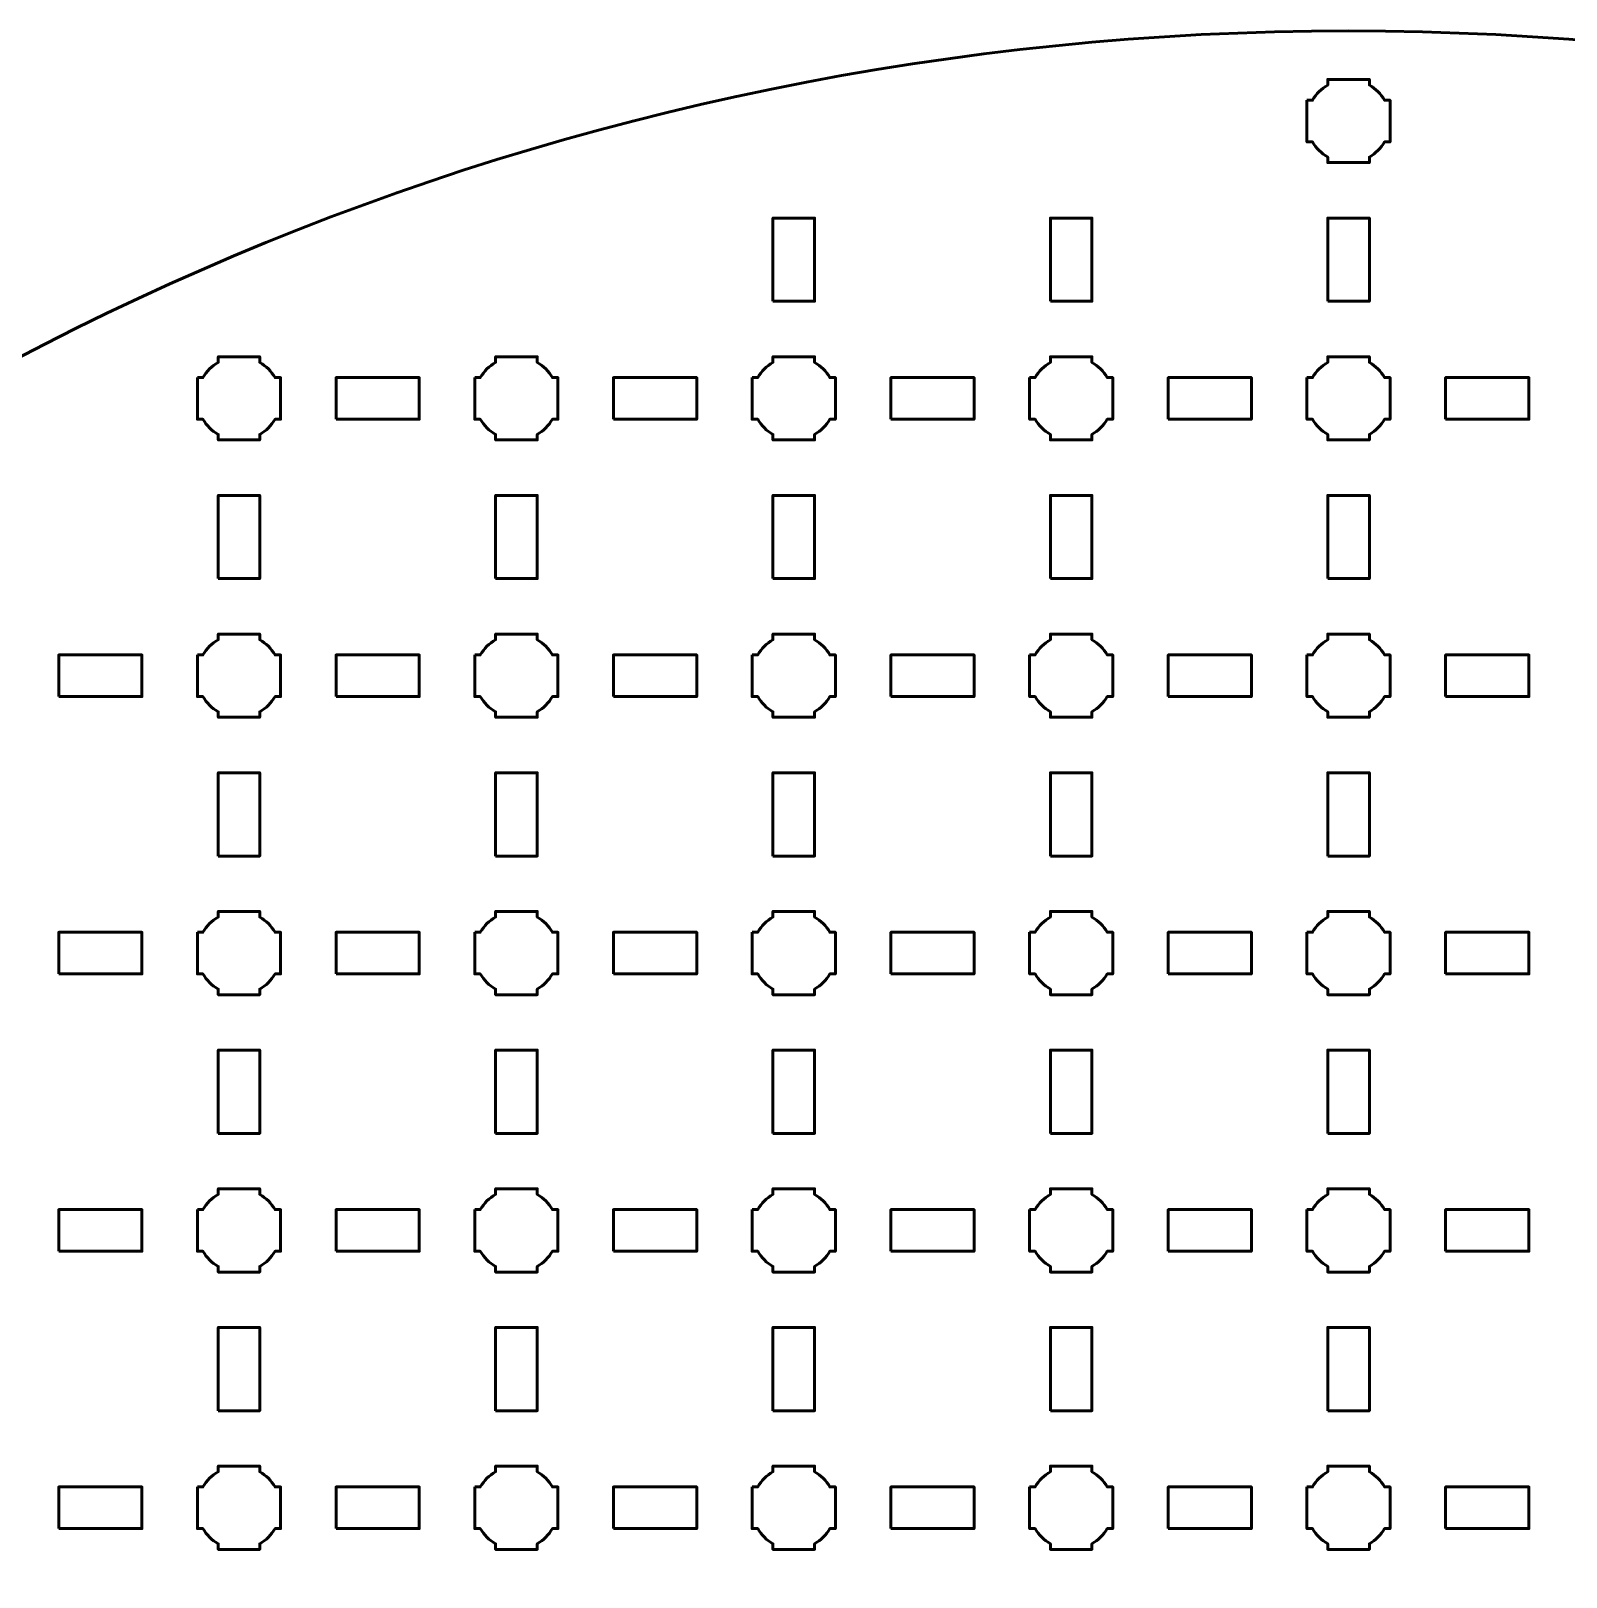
# Model space of a CAD drawing. Header units: centimetres. Extents: x -31.1 to 10.1, y -35.5 to 5.8.
# Drawn here: x -20 to -8.93, y -5.35 to 5.8 of the extents above; entities that cross this region are included whole.
import ezdxf

# ---------------------------------------------------------------- set-up
doc = ezdxf.new("R2010")
doc.units = ezdxf.units.CM
doc.header["$MEASUREMENT"] = 0
doc.layers.add('Layer 1', color=7, linetype='Continuous')

msp = doc.modelspace()

# ---------------------------------------------------------------- linework, layer by layer
at = {"layer": 'Layer 1', "lineweight": 53}
for points in [[(-14.65, 3.85), (-14.35, 3.85), (-14.35, 4.45), (-14.65, 4.45), (-14.65, 3.85)], [(-12.65, 3.85), (-12.35, 3.85), (-12.35, 4.45), (-12.65, 4.45), (-12.65, 3.85)], [(-10.65, 3.85), (-10.35, 3.85), (-10.35, 4.45), (-10.65, 4.45), (-10.65, 3.85)], [(-17.8, 3), (-17.2, 3), (-17.2, 3.3), (-17.8, 3.3), (-17.8, 3)], [(-15.8, 3), (-15.2, 3), (-15.2, 3.3), (-15.8, 3.3), (-15.8, 3)], [(-13.8, 3), (-13.2, 3), (-13.2, 3.3), (-13.8, 3.3), (-13.8, 3)], [(-11.8, 3), (-11.2, 3), (-11.2, 3.3), (-11.8, 3.3), (-11.8, 3)], [(-9.8, 3), (-9.2, 3), (-9.2, 3.3), (-9.8, 3.3), (-9.8, 3)], [(-18.65, 1.85), (-18.35, 1.85), (-18.35, 2.45), (-18.65, 2.45), (-18.65, 1.85)], [(-16.65, 1.85), (-16.35, 1.85), (-16.35, 2.45), (-16.65, 2.45), (-16.65, 1.85)], [(-14.65, 1.85), (-14.35, 1.85), (-14.35, 2.45), (-14.65, 2.45), (-14.65, 1.85)], [(-12.65, 1.85), (-12.35, 1.85), (-12.35, 2.45), (-12.65, 2.45), (-12.65, 1.85)], [(-10.65, 1.85), (-10.35, 1.85), (-10.35, 2.45), (-10.65, 2.45), (-10.65, 1.85)], [(-19.8, 1), (-19.2, 1), (-19.2, 1.3), (-19.8, 1.3), (-19.8, 1)], [(-17.8, 1), (-17.2, 1), (-17.2, 1.3), (-17.8, 1.3), (-17.8, 1)], [(-15.8, 1), (-15.2, 1), (-15.2, 1.3), (-15.8, 1.3), (-15.8, 1)], [(-13.8, 1), (-13.2, 1), (-13.2, 1.3), (-13.8, 1.3), (-13.8, 1)], [(-11.8, 1), (-11.2, 1), (-11.2, 1.3), (-11.8, 1.3), (-11.8, 1)], [(-9.8, 1), (-9.2, 1), (-9.2, 1.3), (-9.8, 1.3), (-9.8, 1)], [(-18.65, -0.15), (-18.35, -0.15), (-18.35, 0.45), (-18.65, 0.45), (-18.65, -0.15)], [(-16.65, -0.15), (-16.35, -0.15), (-16.35, 0.45), (-16.65, 0.45), (-16.65, -0.15)], [(-14.65, -0.15), (-14.35, -0.15), (-14.35, 0.45), (-14.65, 0.45), (-14.65, -0.15)], [(-12.65, -0.15), (-12.35, -0.15), (-12.35, 0.45), (-12.65, 0.45), (-12.65, -0.15)], [(-10.65, -0.15), (-10.35, -0.15), (-10.35, 0.45), (-10.65, 0.45), (-10.65, -0.15)], [(-19.8, -1), (-19.2, -1), (-19.2, -0.7), (-19.8, -0.7), (-19.8, -1)], [(-17.8, -1), (-17.2, -1), (-17.2, -0.7), (-17.8, -0.7), (-17.8, -1)], [(-15.8, -1), (-15.2, -1), (-15.2, -0.7), (-15.8, -0.7), (-15.8, -1)], [(-13.8, -1), (-13.2, -1), (-13.2, -0.7), (-13.8, -0.7), (-13.8, -1)], [(-11.8, -1), (-11.2, -1), (-11.2, -0.7), (-11.8, -0.7), (-11.8, -1)], [(-9.8, -1), (-9.2, -1), (-9.2, -0.7), (-9.8, -0.7), (-9.8, -1)], [(-18.65, -2.15), (-18.35, -2.15), (-18.35, -1.55), (-18.65, -1.55), (-18.65, -2.15)], [(-16.65, -2.15), (-16.35, -2.15), (-16.35, -1.55), (-16.65, -1.55), (-16.65, -2.15)], [(-14.65, -2.15), (-14.35, -2.15), (-14.35, -1.55), (-14.65, -1.55), (-14.65, -2.15)], [(-12.65, -2.15), (-12.35, -2.15), (-12.35, -1.55), (-12.65, -1.55), (-12.65, -2.15)], [(-10.65, -2.15), (-10.35, -2.15), (-10.35, -1.55), (-10.65, -1.55), (-10.65, -2.15)], [(-19.8, -3), (-19.2, -3), (-19.2, -2.7), (-19.8, -2.7), (-19.8, -3)], [(-17.8, -3), (-17.2, -3), (-17.2, -2.7), (-17.8, -2.7), (-17.8, -3)], [(-15.8, -3), (-15.2, -3), (-15.2, -2.7), (-15.8, -2.7), (-15.8, -3)], [(-13.8, -3), (-13.2, -3), (-13.2, -2.7), (-13.8, -2.7), (-13.8, -3)], [(-11.8, -3), (-11.2, -3), (-11.2, -2.7), (-11.8, -2.7), (-11.8, -3)], [(-9.8, -3), (-9.2, -3), (-9.2, -2.7), (-9.8, -2.7), (-9.8, -3)], [(-18.65, -4.15), (-18.35, -4.15), (-18.35, -3.55), (-18.65, -3.55), (-18.65, -4.15)], [(-16.65, -4.15), (-16.35, -4.15), (-16.35, -3.55), (-16.65, -3.55), (-16.65, -4.15)], [(-14.65, -4.15), (-14.35, -4.15), (-14.35, -3.55), (-14.65, -3.55), (-14.65, -4.15)], [(-12.65, -4.15), (-12.35, -4.15), (-12.35, -3.55), (-12.65, -3.55), (-12.65, -4.15)], [(-10.65, -4.15), (-10.35, -4.15), (-10.35, -3.55), (-10.65, -3.55), (-10.65, -4.15)], [(-19.8, -5), (-19.2, -5), (-19.2, -4.7), (-19.8, -4.7), (-19.8, -5)], [(-17.8, -5), (-17.2, -5), (-17.2, -4.7), (-17.8, -4.7), (-17.8, -5)], [(-15.8, -5), (-15.2, -5), (-15.2, -4.7), (-15.8, -4.7), (-15.8, -5)], [(-13.8, -5), (-13.2, -5), (-13.2, -4.7), (-13.8, -4.7), (-13.8, -5)], [(-11.8, -5), (-11.2, -5), (-11.2, -4.7), (-11.8, -4.7), (-11.8, -5)], [(-9.8, -5), (-9.2, -5), (-9.2, -4.7), (-9.8, -4.7), (-9.8, -5)]]:
    msp.add_lwpolyline(points, close=True, dxfattribs=at)
at = {"layer": 'Layer 1', "color": 250, "lineweight": 53}
msp.add_ellipse((-10.5, -14.85), major_axis=(0, 20.65), ratio=1, dxfattribs=at)
at = {"layer": 'Layer 1', "lineweight": 53}
for points in [[(-10.8, 5.3), (-10.8, 5.3), (-10.75985, 5.3), (-10.75985, 5.3), (-10.75985, 5.3), (-10.7335, 5.34553), (-10.69553, 5.3835), (-10.65, 5.40985), (-10.65, 5.40985), (-10.65, 5.40985), (-10.65, 5.45), (-10.65, 5.45), (-10.65, 5.45), (-10.65, 5.45), (-10.5, 5.45), (-10.5, 5.45), (-10.5, 5.45), (-10.5, 5.45), (-10.35, 5.45), (-10.35, 5.45), (-10.35, 5.45), (-10.35, 5.45), (-10.35, 5.40985), (-10.35, 5.40985), (-10.35, 5.40985), (-10.30447, 5.3835), (-10.2665, 5.34553), (-10.24015, 5.3), (-10.24015, 5.3), (-10.24015, 5.3), (-10.2, 5.3), (-10.2, 5.3), (-10.2, 5.3), (-10.2, 5.3), (-10.2, 5.15), (-10.2, 5.15), (-10.2, 5.15), (-10.2, 5.15), (-10.2, 5), (-10.2, 5), (-10.2, 5), (-10.2, 5), (-10.24015, 5), (-10.24015, 5), (-10.24015, 5), (-10.2665, 4.95447), (-10.30447, 4.9165), (-10.35, 4.89015), (-10.35, 4.89015), (-10.35, 4.89015), (-10.35, 4.85), (-10.35, 4.85), (-10.35, 4.85), (-10.35, 4.85), (-10.5, 4.85), (-10.5, 4.85), (-10.5, 4.85), (-10.5, 4.85), (-10.65, 4.85), (-10.65, 4.85), (-10.65, 4.85), (-10.65, 4.85), (-10.65, 4.89015), (-10.65, 4.89015), (-10.65, 4.89015), (-10.69553, 4.9165), (-10.7335, 4.95447), (-10.75985, 5), (-10.75985, 5), (-10.75985, 5), (-10.8, 5), (-10.8, 5), (-10.8, 5), (-10.8, 5), (-10.8, 5.15), (-10.8, 5.15), (-10.8, 5.15), (-10.8, 5.15), (-10.8, 5.3), (-10.8, 5.3)], [(-18.8, 3.3), (-18.8, 3.3), (-18.75985, 3.3), (-18.75985, 3.3), (-18.75985, 3.3), (-18.7335, 3.34553), (-18.69553, 3.3835), (-18.65, 3.40985), (-18.65, 3.40985), (-18.65, 3.40985), (-18.65, 3.45), (-18.65, 3.45), (-18.65, 3.45), (-18.65, 3.45), (-18.5, 3.45), (-18.5, 3.45), (-18.5, 3.45), (-18.5, 3.45), (-18.35, 3.45), (-18.35, 3.45), (-18.35, 3.45), (-18.35, 3.45), (-18.35, 3.40985), (-18.35, 3.40985), (-18.35, 3.40985), (-18.30447, 3.3835), (-18.2665, 3.34553), (-18.24015, 3.3), (-18.24015, 3.3), (-18.24015, 3.3), (-18.2, 3.3), (-18.2, 3.3), (-18.2, 3.3), (-18.2, 3.3), (-18.2, 3.15), (-18.2, 3.15), (-18.2, 3.15), (-18.2, 3.15), (-18.2, 3), (-18.2, 3), (-18.2, 3), (-18.2, 3), (-18.24015, 3), (-18.24015, 3), (-18.24015, 3), (-18.2665, 2.95447), (-18.30447, 2.9165), (-18.35, 2.89015), (-18.35, 2.89015), (-18.35, 2.89015), (-18.35, 2.85), (-18.35, 2.85), (-18.35, 2.85), (-18.35, 2.85), (-18.5, 2.85), (-18.5, 2.85), (-18.5, 2.85), (-18.5, 2.85), (-18.65, 2.85), (-18.65, 2.85), (-18.65, 2.85), (-18.65, 2.85), (-18.65, 2.89015), (-18.65, 2.89015), (-18.65, 2.89015), (-18.69553, 2.9165), (-18.7335, 2.95447), (-18.75985, 3), (-18.75985, 3), (-18.75985, 3), (-18.8, 3), (-18.8, 3), (-18.8, 3), (-18.8, 3), (-18.8, 3.15), (-18.8, 3.15), (-18.8, 3.15), (-18.8, 3.15), (-18.8, 3.3), (-18.8, 3.3)], [(-16.8, 3.3), (-16.8, 3.3), (-16.75985, 3.3), (-16.75985, 3.3), (-16.75985, 3.3), (-16.7335, 3.34553), (-16.69553, 3.3835), (-16.65, 3.40985), (-16.65, 3.40985), (-16.65, 3.40985), (-16.65, 3.45), (-16.65, 3.45), (-16.65, 3.45), (-16.65, 3.45), (-16.5, 3.45), (-16.5, 3.45), (-16.5, 3.45), (-16.5, 3.45), (-16.35, 3.45), (-16.35, 3.45), (-16.35, 3.45), (-16.35, 3.45), (-16.35, 3.40985), (-16.35, 3.40985), (-16.35, 3.40985), (-16.30447, 3.3835), (-16.2665, 3.34553), (-16.24015, 3.3), (-16.24015, 3.3), (-16.24015, 3.3), (-16.2, 3.3), (-16.2, 3.3), (-16.2, 3.3), (-16.2, 3.3), (-16.2, 3.15), (-16.2, 3.15), (-16.2, 3.15), (-16.2, 3.15), (-16.2, 3), (-16.2, 3), (-16.2, 3), (-16.2, 3), (-16.24015, 3), (-16.24015, 3), (-16.24015, 3), (-16.2665, 2.95447), (-16.30447, 2.9165), (-16.35, 2.89015), (-16.35, 2.89015), (-16.35, 2.89015), (-16.35, 2.85), (-16.35, 2.85), (-16.35, 2.85), (-16.35, 2.85), (-16.5, 2.85), (-16.5, 2.85), (-16.5, 2.85), (-16.5, 2.85), (-16.65, 2.85), (-16.65, 2.85), (-16.65, 2.85), (-16.65, 2.85), (-16.65, 2.89015), (-16.65, 2.89015), (-16.65, 2.89015), (-16.69553, 2.9165), (-16.7335, 2.95447), (-16.75985, 3), (-16.75985, 3), (-16.75985, 3), (-16.8, 3), (-16.8, 3), (-16.8, 3), (-16.8, 3), (-16.8, 3.15), (-16.8, 3.15), (-16.8, 3.15), (-16.8, 3.15), (-16.8, 3.3), (-16.8, 3.3)], [(-14.8, 3.3), (-14.8, 3.3), (-14.75985, 3.3), (-14.75985, 3.3), (-14.75985, 3.3), (-14.7335, 3.34553), (-14.69553, 3.3835), (-14.65, 3.40985), (-14.65, 3.40985), (-14.65, 3.40985), (-14.65, 3.45), (-14.65, 3.45), (-14.65, 3.45), (-14.65, 3.45), (-14.5, 3.45), (-14.5, 3.45), (-14.5, 3.45), (-14.5, 3.45), (-14.35, 3.45), (-14.35, 3.45), (-14.35, 3.45), (-14.35, 3.45), (-14.35, 3.40985), (-14.35, 3.40985), (-14.35, 3.40985), (-14.30447, 3.3835), (-14.2665, 3.34553), (-14.24015, 3.3), (-14.24015, 3.3), (-14.24015, 3.3), (-14.2, 3.3), (-14.2, 3.3), (-14.2, 3.3), (-14.2, 3.3), (-14.2, 3.15), (-14.2, 3.15), (-14.2, 3.15), (-14.2, 3.15), (-14.2, 3), (-14.2, 3), (-14.2, 3), (-14.2, 3), (-14.24015, 3), (-14.24015, 3), (-14.24015, 3), (-14.2665, 2.95447), (-14.30447, 2.9165), (-14.35, 2.89015), (-14.35, 2.89015), (-14.35, 2.89015), (-14.35, 2.85), (-14.35, 2.85), (-14.35, 2.85), (-14.35, 2.85), (-14.5, 2.85), (-14.5, 2.85), (-14.5, 2.85), (-14.5, 2.85), (-14.65, 2.85), (-14.65, 2.85), (-14.65, 2.85), (-14.65, 2.85), (-14.65, 2.89015), (-14.65, 2.89015), (-14.65, 2.89015), (-14.69553, 2.9165), (-14.7335, 2.95447), (-14.75985, 3), (-14.75985, 3), (-14.75985, 3), (-14.8, 3), (-14.8, 3), (-14.8, 3), (-14.8, 3), (-14.8, 3.15), (-14.8, 3.15), (-14.8, 3.15), (-14.8, 3.15), (-14.8, 3.3), (-14.8, 3.3)], [(-12.8, 3.3), (-12.8, 3.3), (-12.75985, 3.3), (-12.75985, 3.3), (-12.75985, 3.3), (-12.7335, 3.34553), (-12.69553, 3.3835), (-12.65, 3.40985), (-12.65, 3.40985), (-12.65, 3.40985), (-12.65, 3.45), (-12.65, 3.45), (-12.65, 3.45), (-12.65, 3.45), (-12.5, 3.45), (-12.5, 3.45), (-12.5, 3.45), (-12.5, 3.45), (-12.35, 3.45), (-12.35, 3.45), (-12.35, 3.45), (-12.35, 3.45), (-12.35, 3.40985), (-12.35, 3.40985), (-12.35, 3.40985), (-12.30447, 3.3835), (-12.2665, 3.34553), (-12.24015, 3.3), (-12.24015, 3.3), (-12.24015, 3.3), (-12.2, 3.3), (-12.2, 3.3), (-12.2, 3.3), (-12.2, 3.3), (-12.2, 3.15), (-12.2, 3.15), (-12.2, 3.15), (-12.2, 3.15), (-12.2, 3), (-12.2, 3), (-12.2, 3), (-12.2, 3), (-12.24015, 3), (-12.24015, 3), (-12.24015, 3), (-12.2665, 2.95447), (-12.30447, 2.9165), (-12.35, 2.89015), (-12.35, 2.89015), (-12.35, 2.89015), (-12.35, 2.85), (-12.35, 2.85), (-12.35, 2.85), (-12.35, 2.85), (-12.5, 2.85), (-12.5, 2.85), (-12.5, 2.85), (-12.5, 2.85), (-12.65, 2.85), (-12.65, 2.85), (-12.65, 2.85), (-12.65, 2.85), (-12.65, 2.89015), (-12.65, 2.89015), (-12.65, 2.89015), (-12.69553, 2.9165), (-12.7335, 2.95447), (-12.75985, 3), (-12.75985, 3), (-12.75985, 3), (-12.8, 3), (-12.8, 3), (-12.8, 3), (-12.8, 3), (-12.8, 3.15), (-12.8, 3.15), (-12.8, 3.15), (-12.8, 3.15), (-12.8, 3.3), (-12.8, 3.3)], [(-10.8, 3.3), (-10.8, 3.3), (-10.75985, 3.3), (-10.75985, 3.3), (-10.75985, 3.3), (-10.7335, 3.34553), (-10.69553, 3.3835), (-10.65, 3.40985), (-10.65, 3.40985), (-10.65, 3.40985), (-10.65, 3.45), (-10.65, 3.45), (-10.65, 3.45), (-10.65, 3.45), (-10.5, 3.45), (-10.5, 3.45), (-10.5, 3.45), (-10.5, 3.45), (-10.35, 3.45), (-10.35, 3.45), (-10.35, 3.45), (-10.35, 3.45), (-10.35, 3.40985), (-10.35, 3.40985), (-10.35, 3.40985), (-10.30447, 3.3835), (-10.2665, 3.34553), (-10.24015, 3.3), (-10.24015, 3.3), (-10.24015, 3.3), (-10.2, 3.3), (-10.2, 3.3), (-10.2, 3.3), (-10.2, 3.3), (-10.2, 3.15), (-10.2, 3.15), (-10.2, 3.15), (-10.2, 3.15), (-10.2, 3), (-10.2, 3), (-10.2, 3), (-10.2, 3), (-10.24015, 3), (-10.24015, 3), (-10.24015, 3), (-10.2665, 2.95447), (-10.30447, 2.9165), (-10.35, 2.89015), (-10.35, 2.89015), (-10.35, 2.89015), (-10.35, 2.85), (-10.35, 2.85), (-10.35, 2.85), (-10.35, 2.85), (-10.5, 2.85), (-10.5, 2.85), (-10.5, 2.85), (-10.5, 2.85), (-10.65, 2.85), (-10.65, 2.85), (-10.65, 2.85), (-10.65, 2.85), (-10.65, 2.89015), (-10.65, 2.89015), (-10.65, 2.89015), (-10.69553, 2.9165), (-10.7335, 2.95447), (-10.75985, 3), (-10.75985, 3), (-10.75985, 3), (-10.8, 3), (-10.8, 3), (-10.8, 3), (-10.8, 3), (-10.8, 3.15), (-10.8, 3.15), (-10.8, 3.15), (-10.8, 3.15), (-10.8, 3.3), (-10.8, 3.3)], [(-18.8, 1.3), (-18.8, 1.3), (-18.75985, 1.3), (-18.75985, 1.3), (-18.75985, 1.3), (-18.7335, 1.34553), (-18.69553, 1.3835), (-18.65, 1.40985), (-18.65, 1.40985), (-18.65, 1.40985), (-18.65, 1.45), (-18.65, 1.45), (-18.65, 1.45), (-18.65, 1.45), (-18.5, 1.45), (-18.5, 1.45), (-18.5, 1.45), (-18.5, 1.45), (-18.35, 1.45), (-18.35, 1.45), (-18.35, 1.45), (-18.35, 1.45), (-18.35, 1.40985), (-18.35, 1.40985), (-18.35, 1.40985), (-18.30447, 1.3835), (-18.2665, 1.34553), (-18.24015, 1.3), (-18.24015, 1.3), (-18.24015, 1.3), (-18.2, 1.3), (-18.2, 1.3), (-18.2, 1.3), (-18.2, 1.3), (-18.2, 1.15), (-18.2, 1.15), (-18.2, 1.15), (-18.2, 1.15), (-18.2, 1), (-18.2, 1), (-18.2, 1), (-18.2, 1), (-18.24015, 1), (-18.24015, 1), (-18.24015, 1), (-18.2665, 0.95447), (-18.30447, 0.9165), (-18.35, 0.89015), (-18.35, 0.89015), (-18.35, 0.89015), (-18.35, 0.85), (-18.35, 0.85), (-18.35, 0.85), (-18.35, 0.85), (-18.5, 0.85), (-18.5, 0.85), (-18.5, 0.85), (-18.5, 0.85), (-18.65, 0.85), (-18.65, 0.85), (-18.65, 0.85), (-18.65, 0.85), (-18.65, 0.89015), (-18.65, 0.89015), (-18.65, 0.89015), (-18.69553, 0.9165), (-18.7335, 0.95447), (-18.75985, 1), (-18.75985, 1), (-18.75985, 1), (-18.8, 1), (-18.8, 1), (-18.8, 1), (-18.8, 1), (-18.8, 1.15), (-18.8, 1.15), (-18.8, 1.15), (-18.8, 1.15), (-18.8, 1.3), (-18.8, 1.3)], [(-16.8, 1.3), (-16.8, 1.3), (-16.75985, 1.3), (-16.75985, 1.3), (-16.75985, 1.3), (-16.7335, 1.34553), (-16.69553, 1.3835), (-16.65, 1.40985), (-16.65, 1.40985), (-16.65, 1.40985), (-16.65, 1.45), (-16.65, 1.45), (-16.65, 1.45), (-16.65, 1.45), (-16.5, 1.45), (-16.5, 1.45), (-16.5, 1.45), (-16.5, 1.45), (-16.35, 1.45), (-16.35, 1.45), (-16.35, 1.45), (-16.35, 1.45), (-16.35, 1.40985), (-16.35, 1.40985), (-16.35, 1.40985), (-16.30447, 1.3835), (-16.2665, 1.34553), (-16.24015, 1.3), (-16.24015, 1.3), (-16.24015, 1.3), (-16.2, 1.3), (-16.2, 1.3), (-16.2, 1.3), (-16.2, 1.3), (-16.2, 1.15), (-16.2, 1.15), (-16.2, 1.15), (-16.2, 1.15), (-16.2, 1), (-16.2, 1), (-16.2, 1), (-16.2, 1), (-16.24015, 1), (-16.24015, 1), (-16.24015, 1), (-16.2665, 0.95447), (-16.30447, 0.9165), (-16.35, 0.89015), (-16.35, 0.89015), (-16.35, 0.89015), (-16.35, 0.85), (-16.35, 0.85), (-16.35, 0.85), (-16.35, 0.85), (-16.5, 0.85), (-16.5, 0.85), (-16.5, 0.85), (-16.5, 0.85), (-16.65, 0.85), (-16.65, 0.85), (-16.65, 0.85), (-16.65, 0.85), (-16.65, 0.89015), (-16.65, 0.89015), (-16.65, 0.89015), (-16.69553, 0.9165), (-16.7335, 0.95447), (-16.75985, 1), (-16.75985, 1), (-16.75985, 1), (-16.8, 1), (-16.8, 1), (-16.8, 1), (-16.8, 1), (-16.8, 1.15), (-16.8, 1.15), (-16.8, 1.15), (-16.8, 1.15), (-16.8, 1.3), (-16.8, 1.3)], [(-14.8, 1.3), (-14.8, 1.3), (-14.75985, 1.3), (-14.75985, 1.3), (-14.75985, 1.3), (-14.7335, 1.34553), (-14.69553, 1.3835), (-14.65, 1.40985), (-14.65, 1.40985), (-14.65, 1.40985), (-14.65, 1.45), (-14.65, 1.45), (-14.65, 1.45), (-14.65, 1.45), (-14.5, 1.45), (-14.5, 1.45), (-14.5, 1.45), (-14.5, 1.45), (-14.35, 1.45), (-14.35, 1.45), (-14.35, 1.45), (-14.35, 1.45), (-14.35, 1.40985), (-14.35, 1.40985), (-14.35, 1.40985), (-14.30447, 1.3835), (-14.2665, 1.34553), (-14.24015, 1.3), (-14.24015, 1.3), (-14.24015, 1.3), (-14.2, 1.3), (-14.2, 1.3), (-14.2, 1.3), (-14.2, 1.3), (-14.2, 1.15), (-14.2, 1.15), (-14.2, 1.15), (-14.2, 1.15), (-14.2, 1), (-14.2, 1), (-14.2, 1), (-14.2, 1), (-14.24015, 1), (-14.24015, 1), (-14.24015, 1), (-14.2665, 0.95447), (-14.30447, 0.9165), (-14.35, 0.89015), (-14.35, 0.89015), (-14.35, 0.89015), (-14.35, 0.85), (-14.35, 0.85), (-14.35, 0.85), (-14.35, 0.85), (-14.5, 0.85), (-14.5, 0.85), (-14.5, 0.85), (-14.5, 0.85), (-14.65, 0.85), (-14.65, 0.85), (-14.65, 0.85), (-14.65, 0.85), (-14.65, 0.89015), (-14.65, 0.89015), (-14.65, 0.89015), (-14.69553, 0.9165), (-14.7335, 0.95447), (-14.75985, 1), (-14.75985, 1), (-14.75985, 1), (-14.8, 1), (-14.8, 1), (-14.8, 1), (-14.8, 1), (-14.8, 1.15), (-14.8, 1.15), (-14.8, 1.15), (-14.8, 1.15), (-14.8, 1.3), (-14.8, 1.3)], [(-12.8, 1.3), (-12.8, 1.3), (-12.75985, 1.3), (-12.75985, 1.3), (-12.75985, 1.3), (-12.7335, 1.34553), (-12.69553, 1.3835), (-12.65, 1.40985), (-12.65, 1.40985), (-12.65, 1.40985), (-12.65, 1.45), (-12.65, 1.45), (-12.65, 1.45), (-12.65, 1.45), (-12.5, 1.45), (-12.5, 1.45), (-12.5, 1.45), (-12.5, 1.45), (-12.35, 1.45), (-12.35, 1.45), (-12.35, 1.45), (-12.35, 1.45), (-12.35, 1.40985), (-12.35, 1.40985), (-12.35, 1.40985), (-12.30447, 1.3835), (-12.2665, 1.34553), (-12.24015, 1.3), (-12.24015, 1.3), (-12.24015, 1.3), (-12.2, 1.3), (-12.2, 1.3), (-12.2, 1.3), (-12.2, 1.3), (-12.2, 1.15), (-12.2, 1.15), (-12.2, 1.15), (-12.2, 1.15), (-12.2, 1), (-12.2, 1), (-12.2, 1), (-12.2, 1), (-12.24015, 1), (-12.24015, 1), (-12.24015, 1), (-12.2665, 0.95447), (-12.30447, 0.9165), (-12.35, 0.89015), (-12.35, 0.89015), (-12.35, 0.89015), (-12.35, 0.85), (-12.35, 0.85), (-12.35, 0.85), (-12.35, 0.85), (-12.5, 0.85), (-12.5, 0.85), (-12.5, 0.85), (-12.5, 0.85), (-12.65, 0.85), (-12.65, 0.85), (-12.65, 0.85), (-12.65, 0.85), (-12.65, 0.89015), (-12.65, 0.89015), (-12.65, 0.89015), (-12.69553, 0.9165), (-12.7335, 0.95447), (-12.75985, 1), (-12.75985, 1), (-12.75985, 1), (-12.8, 1), (-12.8, 1), (-12.8, 1), (-12.8, 1), (-12.8, 1.15), (-12.8, 1.15), (-12.8, 1.15), (-12.8, 1.15), (-12.8, 1.3), (-12.8, 1.3)], [(-10.8, 1.3), (-10.8, 1.3), (-10.75985, 1.3), (-10.75985, 1.3), (-10.75985, 1.3), (-10.7335, 1.34553), (-10.69553, 1.3835), (-10.65, 1.40985), (-10.65, 1.40985), (-10.65, 1.40985), (-10.65, 1.45), (-10.65, 1.45), (-10.65, 1.45), (-10.65, 1.45), (-10.5, 1.45), (-10.5, 1.45), (-10.5, 1.45), (-10.5, 1.45), (-10.35, 1.45), (-10.35, 1.45), (-10.35, 1.45), (-10.35, 1.45), (-10.35, 1.40985), (-10.35, 1.40985), (-10.35, 1.40985), (-10.30447, 1.3835), (-10.2665, 1.34553), (-10.24015, 1.3), (-10.24015, 1.3), (-10.24015, 1.3), (-10.2, 1.3), (-10.2, 1.3), (-10.2, 1.3), (-10.2, 1.3), (-10.2, 1.15), (-10.2, 1.15), (-10.2, 1.15), (-10.2, 1.15), (-10.2, 1), (-10.2, 1), (-10.2, 1), (-10.2, 1), (-10.24015, 1), (-10.24015, 1), (-10.24015, 1), (-10.2665, 0.95447), (-10.30447, 0.9165), (-10.35, 0.89015), (-10.35, 0.89015), (-10.35, 0.89015), (-10.35, 0.85), (-10.35, 0.85), (-10.35, 0.85), (-10.35, 0.85), (-10.5, 0.85), (-10.5, 0.85), (-10.5, 0.85), (-10.5, 0.85), (-10.65, 0.85), (-10.65, 0.85), (-10.65, 0.85), (-10.65, 0.85), (-10.65, 0.89015), (-10.65, 0.89015), (-10.65, 0.89015), (-10.69553, 0.9165), (-10.7335, 0.95447), (-10.75985, 1), (-10.75985, 1), (-10.75985, 1), (-10.8, 1), (-10.8, 1), (-10.8, 1), (-10.8, 1), (-10.8, 1.15), (-10.8, 1.15), (-10.8, 1.15), (-10.8, 1.15), (-10.8, 1.3), (-10.8, 1.3)], [(-18.8, -0.7), (-18.8, -0.7), (-18.75985, -0.7), (-18.75985, -0.7), (-18.75985, -0.7), (-18.7335, -0.65447), (-18.69553, -0.6165), (-18.65, -0.59015), (-18.65, -0.59015), (-18.65, -0.59015), (-18.65, -0.55), (-18.65, -0.55), (-18.65, -0.55), (-18.65, -0.55), (-18.5, -0.55), (-18.5, -0.55), (-18.5, -0.55), (-18.5, -0.55), (-18.35, -0.55), (-18.35, -0.55), (-18.35, -0.55), (-18.35, -0.55), (-18.35, -0.59015), (-18.35, -0.59015), (-18.35, -0.59015), (-18.30447, -0.6165), (-18.2665, -0.65447), (-18.24015, -0.7), (-18.24015, -0.7), (-18.24015, -0.7), (-18.2, -0.7), (-18.2, -0.7), (-18.2, -0.7), (-18.2, -0.7), (-18.2, -0.85), (-18.2, -0.85), (-18.2, -0.85), (-18.2, -0.85), (-18.2, -1), (-18.2, -1), (-18.2, -1), (-18.2, -1), (-18.24015, -1), (-18.24015, -1), (-18.24015, -1), (-18.2665, -1.04553), (-18.30447, -1.0835), (-18.35, -1.10985), (-18.35, -1.10985), (-18.35, -1.10985), (-18.35, -1.15), (-18.35, -1.15), (-18.35, -1.15), (-18.35, -1.15), (-18.5, -1.15), (-18.5, -1.15), (-18.5, -1.15), (-18.5, -1.15), (-18.65, -1.15), (-18.65, -1.15), (-18.65, -1.15), (-18.65, -1.15), (-18.65, -1.10985), (-18.65, -1.10985), (-18.65, -1.10985), (-18.69553, -1.0835), (-18.7335, -1.04553), (-18.75985, -1), (-18.75985, -1), (-18.75985, -1), (-18.8, -1), (-18.8, -1), (-18.8, -1), (-18.8, -1), (-18.8, -0.85), (-18.8, -0.85), (-18.8, -0.85), (-18.8, -0.85), (-18.8, -0.7), (-18.8, -0.7)], [(-16.8, -0.7), (-16.8, -0.7), (-16.75985, -0.7), (-16.75985, -0.7), (-16.75985, -0.7), (-16.7335, -0.65447), (-16.69553, -0.6165), (-16.65, -0.59015), (-16.65, -0.59015), (-16.65, -0.59015), (-16.65, -0.55), (-16.65, -0.55), (-16.65, -0.55), (-16.65, -0.55), (-16.5, -0.55), (-16.5, -0.55), (-16.5, -0.55), (-16.5, -0.55), (-16.35, -0.55), (-16.35, -0.55), (-16.35, -0.55), (-16.35, -0.55), (-16.35, -0.59015), (-16.35, -0.59015), (-16.35, -0.59015), (-16.30447, -0.6165), (-16.2665, -0.65447), (-16.24015, -0.7), (-16.24015, -0.7), (-16.24015, -0.7), (-16.2, -0.7), (-16.2, -0.7), (-16.2, -0.7), (-16.2, -0.7), (-16.2, -0.85), (-16.2, -0.85), (-16.2, -0.85), (-16.2, -0.85), (-16.2, -1), (-16.2, -1), (-16.2, -1), (-16.2, -1), (-16.24015, -1), (-16.24015, -1), (-16.24015, -1), (-16.2665, -1.04553), (-16.30447, -1.0835), (-16.35, -1.10985), (-16.35, -1.10985), (-16.35, -1.10985), (-16.35, -1.15), (-16.35, -1.15), (-16.35, -1.15), (-16.35, -1.15), (-16.5, -1.15), (-16.5, -1.15), (-16.5, -1.15), (-16.5, -1.15), (-16.65, -1.15), (-16.65, -1.15), (-16.65, -1.15), (-16.65, -1.15), (-16.65, -1.10985), (-16.65, -1.10985), (-16.65, -1.10985), (-16.69553, -1.0835), (-16.7335, -1.04553), (-16.75985, -1), (-16.75985, -1), (-16.75985, -1), (-16.8, -1), (-16.8, -1), (-16.8, -1), (-16.8, -1), (-16.8, -0.85), (-16.8, -0.85), (-16.8, -0.85), (-16.8, -0.85), (-16.8, -0.7), (-16.8, -0.7)], [(-14.8, -0.7), (-14.8, -0.7), (-14.75985, -0.7), (-14.75985, -0.7), (-14.75985, -0.7), (-14.7335, -0.65447), (-14.69553, -0.6165), (-14.65, -0.59015), (-14.65, -0.59015), (-14.65, -0.59015), (-14.65, -0.55), (-14.65, -0.55), (-14.65, -0.55), (-14.65, -0.55), (-14.5, -0.55), (-14.5, -0.55), (-14.5, -0.55), (-14.5, -0.55), (-14.35, -0.55), (-14.35, -0.55), (-14.35, -0.55), (-14.35, -0.55), (-14.35, -0.59015), (-14.35, -0.59015), (-14.35, -0.59015), (-14.30447, -0.6165), (-14.2665, -0.65447), (-14.24015, -0.7), (-14.24015, -0.7), (-14.24015, -0.7), (-14.2, -0.7), (-14.2, -0.7), (-14.2, -0.7), (-14.2, -0.7), (-14.2, -0.85), (-14.2, -0.85), (-14.2, -0.85), (-14.2, -0.85), (-14.2, -1), (-14.2, -1), (-14.2, -1), (-14.2, -1), (-14.24015, -1), (-14.24015, -1), (-14.24015, -1), (-14.2665, -1.04553), (-14.30447, -1.0835), (-14.35, -1.10985), (-14.35, -1.10985), (-14.35, -1.10985), (-14.35, -1.15), (-14.35, -1.15), (-14.35, -1.15), (-14.35, -1.15), (-14.5, -1.15), (-14.5, -1.15), (-14.5, -1.15), (-14.5, -1.15), (-14.65, -1.15), (-14.65, -1.15), (-14.65, -1.15), (-14.65, -1.15), (-14.65, -1.10985), (-14.65, -1.10985), (-14.65, -1.10985), (-14.69553, -1.0835), (-14.7335, -1.04553), (-14.75985, -1), (-14.75985, -1), (-14.75985, -1), (-14.8, -1), (-14.8, -1), (-14.8, -1), (-14.8, -1), (-14.8, -0.85), (-14.8, -0.85), (-14.8, -0.85), (-14.8, -0.85), (-14.8, -0.7), (-14.8, -0.7)], [(-12.8, -0.7), (-12.8, -0.7), (-12.75985, -0.7), (-12.75985, -0.7), (-12.75985, -0.7), (-12.7335, -0.65447), (-12.69553, -0.6165), (-12.65, -0.59015), (-12.65, -0.59015), (-12.65, -0.59015), (-12.65, -0.55), (-12.65, -0.55), (-12.65, -0.55), (-12.65, -0.55), (-12.5, -0.55), (-12.5, -0.55), (-12.5, -0.55), (-12.5, -0.55), (-12.35, -0.55), (-12.35, -0.55), (-12.35, -0.55), (-12.35, -0.55), (-12.35, -0.59015), (-12.35, -0.59015), (-12.35, -0.59015), (-12.30447, -0.6165), (-12.2665, -0.65447), (-12.24015, -0.7), (-12.24015, -0.7), (-12.24015, -0.7), (-12.2, -0.7), (-12.2, -0.7), (-12.2, -0.7), (-12.2, -0.7), (-12.2, -0.85), (-12.2, -0.85), (-12.2, -0.85), (-12.2, -0.85), (-12.2, -1), (-12.2, -1), (-12.2, -1), (-12.2, -1), (-12.24015, -1), (-12.24015, -1), (-12.24015, -1), (-12.2665, -1.04553), (-12.30447, -1.0835), (-12.35, -1.10985), (-12.35, -1.10985), (-12.35, -1.10985), (-12.35, -1.15), (-12.35, -1.15), (-12.35, -1.15), (-12.35, -1.15), (-12.5, -1.15), (-12.5, -1.15), (-12.5, -1.15), (-12.5, -1.15), (-12.65, -1.15), (-12.65, -1.15), (-12.65, -1.15), (-12.65, -1.15), (-12.65, -1.10985), (-12.65, -1.10985), (-12.65, -1.10985), (-12.69553, -1.0835), (-12.7335, -1.04553), (-12.75985, -1), (-12.75985, -1), (-12.75985, -1), (-12.8, -1), (-12.8, -1), (-12.8, -1), (-12.8, -1), (-12.8, -0.85), (-12.8, -0.85), (-12.8, -0.85), (-12.8, -0.85), (-12.8, -0.7), (-12.8, -0.7)], [(-10.8, -0.7), (-10.8, -0.7), (-10.75985, -0.7), (-10.75985, -0.7), (-10.75985, -0.7), (-10.7335, -0.65447), (-10.69553, -0.6165), (-10.65, -0.59015), (-10.65, -0.59015), (-10.65, -0.59015), (-10.65, -0.55), (-10.65, -0.55), (-10.65, -0.55), (-10.65, -0.55), (-10.5, -0.55), (-10.5, -0.55), (-10.5, -0.55), (-10.5, -0.55), (-10.35, -0.55), (-10.35, -0.55), (-10.35, -0.55), (-10.35, -0.55), (-10.35, -0.59015), (-10.35, -0.59015), (-10.35, -0.59015), (-10.30447, -0.6165), (-10.2665, -0.65447), (-10.24015, -0.7), (-10.24015, -0.7), (-10.24015, -0.7), (-10.2, -0.7), (-10.2, -0.7), (-10.2, -0.7), (-10.2, -0.7), (-10.2, -0.85), (-10.2, -0.85), (-10.2, -0.85), (-10.2, -0.85), (-10.2, -1), (-10.2, -1), (-10.2, -1), (-10.2, -1), (-10.24015, -1), (-10.24015, -1), (-10.24015, -1), (-10.2665, -1.04553), (-10.30447, -1.0835), (-10.35, -1.10985), (-10.35, -1.10985), (-10.35, -1.10985), (-10.35, -1.15), (-10.35, -1.15), (-10.35, -1.15), (-10.35, -1.15), (-10.5, -1.15), (-10.5, -1.15), (-10.5, -1.15), (-10.5, -1.15), (-10.65, -1.15), (-10.65, -1.15), (-10.65, -1.15), (-10.65, -1.15), (-10.65, -1.10985), (-10.65, -1.10985), (-10.65, -1.10985), (-10.69553, -1.0835), (-10.7335, -1.04553), (-10.75985, -1), (-10.75985, -1), (-10.75985, -1), (-10.8, -1), (-10.8, -1), (-10.8, -1), (-10.8, -1), (-10.8, -0.85), (-10.8, -0.85), (-10.8, -0.85), (-10.8, -0.85), (-10.8, -0.7), (-10.8, -0.7)], [(-18.8, -2.7), (-18.8, -2.7), (-18.75985, -2.7), (-18.75985, -2.7), (-18.75985, -2.7), (-18.7335, -2.65447), (-18.69553, -2.6165), (-18.65, -2.59015), (-18.65, -2.59015), (-18.65, -2.59015), (-18.65, -2.55), (-18.65, -2.55), (-18.65, -2.55), (-18.65, -2.55), (-18.5, -2.55), (-18.5, -2.55), (-18.5, -2.55), (-18.5, -2.55), (-18.35, -2.55), (-18.35, -2.55), (-18.35, -2.55), (-18.35, -2.55), (-18.35, -2.59015), (-18.35, -2.59015), (-18.35, -2.59015), (-18.30447, -2.6165), (-18.2665, -2.65447), (-18.24015, -2.7), (-18.24015, -2.7), (-18.24015, -2.7), (-18.2, -2.7), (-18.2, -2.7), (-18.2, -2.7), (-18.2, -2.7), (-18.2, -2.85), (-18.2, -2.85), (-18.2, -2.85), (-18.2, -2.85), (-18.2, -3), (-18.2, -3), (-18.2, -3), (-18.2, -3), (-18.24015, -3), (-18.24015, -3), (-18.24015, -3), (-18.2665, -3.04553), (-18.30447, -3.0835), (-18.35, -3.10985), (-18.35, -3.10985), (-18.35, -3.10985), (-18.35, -3.15), (-18.35, -3.15), (-18.35, -3.15), (-18.35, -3.15), (-18.5, -3.15), (-18.5, -3.15), (-18.5, -3.15), (-18.5, -3.15), (-18.65, -3.15), (-18.65, -3.15), (-18.65, -3.15), (-18.65, -3.15), (-18.65, -3.10985), (-18.65, -3.10985), (-18.65, -3.10985), (-18.69553, -3.0835), (-18.7335, -3.04553), (-18.75985, -3), (-18.75985, -3), (-18.75985, -3), (-18.8, -3), (-18.8, -3), (-18.8, -3), (-18.8, -3), (-18.8, -2.85), (-18.8, -2.85), (-18.8, -2.85), (-18.8, -2.85), (-18.8, -2.7), (-18.8, -2.7)], [(-16.8, -2.7), (-16.8, -2.7), (-16.75985, -2.7), (-16.75985, -2.7), (-16.75985, -2.7), (-16.7335, -2.65447), (-16.69553, -2.6165), (-16.65, -2.59015), (-16.65, -2.59015), (-16.65, -2.59015), (-16.65, -2.55), (-16.65, -2.55), (-16.65, -2.55), (-16.65, -2.55), (-16.5, -2.55), (-16.5, -2.55), (-16.5, -2.55), (-16.5, -2.55), (-16.35, -2.55), (-16.35, -2.55), (-16.35, -2.55), (-16.35, -2.55), (-16.35, -2.59015), (-16.35, -2.59015), (-16.35, -2.59015), (-16.30447, -2.6165), (-16.2665, -2.65447), (-16.24015, -2.7), (-16.24015, -2.7), (-16.24015, -2.7), (-16.2, -2.7), (-16.2, -2.7), (-16.2, -2.7), (-16.2, -2.7), (-16.2, -2.85), (-16.2, -2.85), (-16.2, -2.85), (-16.2, -2.85), (-16.2, -3), (-16.2, -3), (-16.2, -3), (-16.2, -3), (-16.24015, -3), (-16.24015, -3), (-16.24015, -3), (-16.2665, -3.04553), (-16.30447, -3.0835), (-16.35, -3.10985), (-16.35, -3.10985), (-16.35, -3.10985), (-16.35, -3.15), (-16.35, -3.15), (-16.35, -3.15), (-16.35, -3.15), (-16.5, -3.15), (-16.5, -3.15), (-16.5, -3.15), (-16.5, -3.15), (-16.65, -3.15), (-16.65, -3.15), (-16.65, -3.15), (-16.65, -3.15), (-16.65, -3.10985), (-16.65, -3.10985), (-16.65, -3.10985), (-16.69553, -3.0835), (-16.7335, -3.04553), (-16.75985, -3), (-16.75985, -3), (-16.75985, -3), (-16.8, -3), (-16.8, -3), (-16.8, -3), (-16.8, -3), (-16.8, -2.85), (-16.8, -2.85), (-16.8, -2.85), (-16.8, -2.85), (-16.8, -2.7), (-16.8, -2.7)], [(-14.8, -2.7), (-14.8, -2.7), (-14.75985, -2.7), (-14.75985, -2.7), (-14.75985, -2.7), (-14.7335, -2.65447), (-14.69553, -2.6165), (-14.65, -2.59015), (-14.65, -2.59015), (-14.65, -2.59015), (-14.65, -2.55), (-14.65, -2.55), (-14.65, -2.55), (-14.65, -2.55), (-14.5, -2.55), (-14.5, -2.55), (-14.5, -2.55), (-14.5, -2.55), (-14.35, -2.55), (-14.35, -2.55), (-14.35, -2.55), (-14.35, -2.55), (-14.35, -2.59015), (-14.35, -2.59015), (-14.35, -2.59015), (-14.30447, -2.6165), (-14.2665, -2.65447), (-14.24015, -2.7), (-14.24015, -2.7), (-14.24015, -2.7), (-14.2, -2.7), (-14.2, -2.7), (-14.2, -2.7), (-14.2, -2.7), (-14.2, -2.85), (-14.2, -2.85), (-14.2, -2.85), (-14.2, -2.85), (-14.2, -3), (-14.2, -3), (-14.2, -3), (-14.2, -3), (-14.24015, -3), (-14.24015, -3), (-14.24015, -3), (-14.2665, -3.04553), (-14.30447, -3.0835), (-14.35, -3.10985), (-14.35, -3.10985), (-14.35, -3.10985), (-14.35, -3.15), (-14.35, -3.15), (-14.35, -3.15), (-14.35, -3.15), (-14.5, -3.15), (-14.5, -3.15), (-14.5, -3.15), (-14.5, -3.15), (-14.65, -3.15), (-14.65, -3.15), (-14.65, -3.15), (-14.65, -3.15), (-14.65, -3.10985), (-14.65, -3.10985), (-14.65, -3.10985), (-14.69553, -3.0835), (-14.7335, -3.04553), (-14.75985, -3), (-14.75985, -3), (-14.75985, -3), (-14.8, -3), (-14.8, -3), (-14.8, -3), (-14.8, -3), (-14.8, -2.85), (-14.8, -2.85), (-14.8, -2.85), (-14.8, -2.85), (-14.8, -2.7), (-14.8, -2.7)], [(-12.8, -2.7), (-12.8, -2.7), (-12.75985, -2.7), (-12.75985, -2.7), (-12.75985, -2.7), (-12.7335, -2.65447), (-12.69553, -2.6165), (-12.65, -2.59015), (-12.65, -2.59015), (-12.65, -2.59015), (-12.65, -2.55), (-12.65, -2.55), (-12.65, -2.55), (-12.65, -2.55), (-12.5, -2.55), (-12.5, -2.55), (-12.5, -2.55), (-12.5, -2.55), (-12.35, -2.55), (-12.35, -2.55), (-12.35, -2.55), (-12.35, -2.55), (-12.35, -2.59015), (-12.35, -2.59015), (-12.35, -2.59015), (-12.30447, -2.6165), (-12.2665, -2.65447), (-12.24015, -2.7), (-12.24015, -2.7), (-12.24015, -2.7), (-12.2, -2.7), (-12.2, -2.7), (-12.2, -2.7), (-12.2, -2.7), (-12.2, -2.85), (-12.2, -2.85), (-12.2, -2.85), (-12.2, -2.85), (-12.2, -3), (-12.2, -3), (-12.2, -3), (-12.2, -3), (-12.24015, -3), (-12.24015, -3), (-12.24015, -3), (-12.2665, -3.04553), (-12.30447, -3.0835), (-12.35, -3.10985), (-12.35, -3.10985), (-12.35, -3.10985), (-12.35, -3.15), (-12.35, -3.15), (-12.35, -3.15), (-12.35, -3.15), (-12.5, -3.15), (-12.5, -3.15), (-12.5, -3.15), (-12.5, -3.15), (-12.65, -3.15), (-12.65, -3.15), (-12.65, -3.15), (-12.65, -3.15), (-12.65, -3.10985), (-12.65, -3.10985), (-12.65, -3.10985), (-12.69553, -3.0835), (-12.7335, -3.04553), (-12.75985, -3), (-12.75985, -3), (-12.75985, -3), (-12.8, -3), (-12.8, -3), (-12.8, -3), (-12.8, -3), (-12.8, -2.85), (-12.8, -2.85), (-12.8, -2.85), (-12.8, -2.85), (-12.8, -2.7), (-12.8, -2.7)], [(-10.8, -2.7), (-10.8, -2.7), (-10.75985, -2.7), (-10.75985, -2.7), (-10.75985, -2.7), (-10.7335, -2.65447), (-10.69553, -2.6165), (-10.65, -2.59015), (-10.65, -2.59015), (-10.65, -2.59015), (-10.65, -2.55), (-10.65, -2.55), (-10.65, -2.55), (-10.65, -2.55), (-10.5, -2.55), (-10.5, -2.55), (-10.5, -2.55), (-10.5, -2.55), (-10.35, -2.55), (-10.35, -2.55), (-10.35, -2.55), (-10.35, -2.55), (-10.35, -2.59015), (-10.35, -2.59015), (-10.35, -2.59015), (-10.30447, -2.6165), (-10.2665, -2.65447), (-10.24015, -2.7), (-10.24015, -2.7), (-10.24015, -2.7), (-10.2, -2.7), (-10.2, -2.7), (-10.2, -2.7), (-10.2, -2.7), (-10.2, -2.85), (-10.2, -2.85), (-10.2, -2.85), (-10.2, -2.85), (-10.2, -3), (-10.2, -3), (-10.2, -3), (-10.2, -3), (-10.24015, -3), (-10.24015, -3), (-10.24015, -3), (-10.2665, -3.04553), (-10.30447, -3.0835), (-10.35, -3.10985), (-10.35, -3.10985), (-10.35, -3.10985), (-10.35, -3.15), (-10.35, -3.15), (-10.35, -3.15), (-10.35, -3.15), (-10.5, -3.15), (-10.5, -3.15), (-10.5, -3.15), (-10.5, -3.15), (-10.65, -3.15), (-10.65, -3.15), (-10.65, -3.15), (-10.65, -3.15), (-10.65, -3.10985), (-10.65, -3.10985), (-10.65, -3.10985), (-10.69553, -3.0835), (-10.7335, -3.04553), (-10.75985, -3), (-10.75985, -3), (-10.75985, -3), (-10.8, -3), (-10.8, -3), (-10.8, -3), (-10.8, -3), (-10.8, -2.85), (-10.8, -2.85), (-10.8, -2.85), (-10.8, -2.85), (-10.8, -2.7), (-10.8, -2.7)], [(-18.8, -4.7), (-18.8, -4.7), (-18.75985, -4.7), (-18.75985, -4.7), (-18.75985, -4.7), (-18.7335, -4.65447), (-18.69553, -4.6165), (-18.65, -4.59015), (-18.65, -4.59015), (-18.65, -4.59015), (-18.65, -4.55), (-18.65, -4.55), (-18.65, -4.55), (-18.65, -4.55), (-18.5, -4.55), (-18.5, -4.55), (-18.5, -4.55), (-18.5, -4.55), (-18.35, -4.55), (-18.35, -4.55), (-18.35, -4.55), (-18.35, -4.55), (-18.35, -4.59015), (-18.35, -4.59015), (-18.35, -4.59015), (-18.30447, -4.6165), (-18.2665, -4.65447), (-18.24015, -4.7), (-18.24015, -4.7), (-18.24015, -4.7), (-18.2, -4.7), (-18.2, -4.7), (-18.2, -4.7), (-18.2, -4.7), (-18.2, -4.85), (-18.2, -4.85), (-18.2, -4.85), (-18.2, -4.85), (-18.2, -5), (-18.2, -5), (-18.2, -5), (-18.2, -5), (-18.24015, -5), (-18.24015, -5), (-18.24015, -5), (-18.2665, -5.04553), (-18.30447, -5.0835), (-18.35, -5.10985), (-18.35, -5.10985), (-18.35, -5.10985), (-18.35, -5.15), (-18.35, -5.15), (-18.35, -5.15), (-18.35, -5.15), (-18.5, -5.15), (-18.5, -5.15), (-18.5, -5.15), (-18.5, -5.15), (-18.65, -5.15), (-18.65, -5.15), (-18.65, -5.15), (-18.65, -5.15), (-18.65, -5.10985), (-18.65, -5.10985), (-18.65, -5.10985), (-18.69553, -5.0835), (-18.7335, -5.04553), (-18.75985, -5), (-18.75985, -5), (-18.75985, -5), (-18.8, -5), (-18.8, -5), (-18.8, -5), (-18.8, -5), (-18.8, -4.85), (-18.8, -4.85), (-18.8, -4.85), (-18.8, -4.85), (-18.8, -4.7), (-18.8, -4.7)], [(-16.8, -4.7), (-16.8, -4.7), (-16.75985, -4.7), (-16.75985, -4.7), (-16.75985, -4.7), (-16.7335, -4.65447), (-16.69553, -4.6165), (-16.65, -4.59015), (-16.65, -4.59015), (-16.65, -4.59015), (-16.65, -4.55), (-16.65, -4.55), (-16.65, -4.55), (-16.65, -4.55), (-16.5, -4.55), (-16.5, -4.55), (-16.5, -4.55), (-16.5, -4.55), (-16.35, -4.55), (-16.35, -4.55), (-16.35, -4.55), (-16.35, -4.55), (-16.35, -4.59015), (-16.35, -4.59015), (-16.35, -4.59015), (-16.30447, -4.6165), (-16.2665, -4.65447), (-16.24015, -4.7), (-16.24015, -4.7), (-16.24015, -4.7), (-16.2, -4.7), (-16.2, -4.7), (-16.2, -4.7), (-16.2, -4.7), (-16.2, -4.85), (-16.2, -4.85), (-16.2, -4.85), (-16.2, -4.85), (-16.2, -5), (-16.2, -5), (-16.2, -5), (-16.2, -5), (-16.24015, -5), (-16.24015, -5), (-16.24015, -5), (-16.2665, -5.04553), (-16.30447, -5.0835), (-16.35, -5.10985), (-16.35, -5.10985), (-16.35, -5.10985), (-16.35, -5.15), (-16.35, -5.15), (-16.35, -5.15), (-16.35, -5.15), (-16.5, -5.15), (-16.5, -5.15), (-16.5, -5.15), (-16.5, -5.15), (-16.65, -5.15), (-16.65, -5.15), (-16.65, -5.15), (-16.65, -5.15), (-16.65, -5.10985), (-16.65, -5.10985), (-16.65, -5.10985), (-16.69553, -5.0835), (-16.7335, -5.04553), (-16.75985, -5), (-16.75985, -5), (-16.75985, -5), (-16.8, -5), (-16.8, -5), (-16.8, -5), (-16.8, -5), (-16.8, -4.85), (-16.8, -4.85), (-16.8, -4.85), (-16.8, -4.85), (-16.8, -4.7), (-16.8, -4.7)], [(-14.8, -4.7), (-14.8, -4.7), (-14.75985, -4.7), (-14.75985, -4.7), (-14.75985, -4.7), (-14.7335, -4.65447), (-14.69553, -4.6165), (-14.65, -4.59015), (-14.65, -4.59015), (-14.65, -4.59015), (-14.65, -4.55), (-14.65, -4.55), (-14.65, -4.55), (-14.65, -4.55), (-14.5, -4.55), (-14.5, -4.55), (-14.5, -4.55), (-14.5, -4.55), (-14.35, -4.55), (-14.35, -4.55), (-14.35, -4.55), (-14.35, -4.55), (-14.35, -4.59015), (-14.35, -4.59015), (-14.35, -4.59015), (-14.30447, -4.6165), (-14.2665, -4.65447), (-14.24015, -4.7), (-14.24015, -4.7), (-14.24015, -4.7), (-14.2, -4.7), (-14.2, -4.7), (-14.2, -4.7), (-14.2, -4.7), (-14.2, -4.85), (-14.2, -4.85), (-14.2, -4.85), (-14.2, -4.85), (-14.2, -5), (-14.2, -5), (-14.2, -5), (-14.2, -5), (-14.24015, -5), (-14.24015, -5), (-14.24015, -5), (-14.2665, -5.04553), (-14.30447, -5.0835), (-14.35, -5.10985), (-14.35, -5.10985), (-14.35, -5.10985), (-14.35, -5.15), (-14.35, -5.15), (-14.35, -5.15), (-14.35, -5.15), (-14.5, -5.15), (-14.5, -5.15), (-14.5, -5.15), (-14.5, -5.15), (-14.65, -5.15), (-14.65, -5.15), (-14.65, -5.15), (-14.65, -5.15), (-14.65, -5.10985), (-14.65, -5.10985), (-14.65, -5.10985), (-14.69553, -5.0835), (-14.7335, -5.04553), (-14.75985, -5), (-14.75985, -5), (-14.75985, -5), (-14.8, -5), (-14.8, -5), (-14.8, -5), (-14.8, -5), (-14.8, -4.85), (-14.8, -4.85), (-14.8, -4.85), (-14.8, -4.85), (-14.8, -4.7), (-14.8, -4.7)], [(-12.8, -4.7), (-12.8, -4.7), (-12.75985, -4.7), (-12.75985, -4.7), (-12.75985, -4.7), (-12.7335, -4.65447), (-12.69553, -4.6165), (-12.65, -4.59015), (-12.65, -4.59015), (-12.65, -4.59015), (-12.65, -4.55), (-12.65, -4.55), (-12.65, -4.55), (-12.65, -4.55), (-12.5, -4.55), (-12.5, -4.55), (-12.5, -4.55), (-12.5, -4.55), (-12.35, -4.55), (-12.35, -4.55), (-12.35, -4.55), (-12.35, -4.55), (-12.35, -4.59015), (-12.35, -4.59015), (-12.35, -4.59015), (-12.30447, -4.6165), (-12.2665, -4.65447), (-12.24015, -4.7), (-12.24015, -4.7), (-12.24015, -4.7), (-12.2, -4.7), (-12.2, -4.7), (-12.2, -4.7), (-12.2, -4.7), (-12.2, -4.85), (-12.2, -4.85), (-12.2, -4.85), (-12.2, -4.85), (-12.2, -5), (-12.2, -5), (-12.2, -5), (-12.2, -5), (-12.24015, -5), (-12.24015, -5), (-12.24015, -5), (-12.2665, -5.04553), (-12.30447, -5.0835), (-12.35, -5.10985), (-12.35, -5.10985), (-12.35, -5.10985), (-12.35, -5.15), (-12.35, -5.15), (-12.35, -5.15), (-12.35, -5.15), (-12.5, -5.15), (-12.5, -5.15), (-12.5, -5.15), (-12.5, -5.15), (-12.65, -5.15), (-12.65, -5.15), (-12.65, -5.15), (-12.65, -5.15), (-12.65, -5.10985), (-12.65, -5.10985), (-12.65, -5.10985), (-12.69553, -5.0835), (-12.7335, -5.04553), (-12.75985, -5), (-12.75985, -5), (-12.75985, -5), (-12.8, -5), (-12.8, -5), (-12.8, -5), (-12.8, -5), (-12.8, -4.85), (-12.8, -4.85), (-12.8, -4.85), (-12.8, -4.85), (-12.8, -4.7), (-12.8, -4.7)], [(-10.8, -4.7), (-10.8, -4.7), (-10.75985, -4.7), (-10.75985, -4.7), (-10.75985, -4.7), (-10.7335, -4.65447), (-10.69553, -4.6165), (-10.65, -4.59015), (-10.65, -4.59015), (-10.65, -4.59015), (-10.65, -4.55), (-10.65, -4.55), (-10.65, -4.55), (-10.65, -4.55), (-10.5, -4.55), (-10.5, -4.55), (-10.5, -4.55), (-10.5, -4.55), (-10.35, -4.55), (-10.35, -4.55), (-10.35, -4.55), (-10.35, -4.55), (-10.35, -4.59015), (-10.35, -4.59015), (-10.35, -4.59015), (-10.30447, -4.6165), (-10.2665, -4.65447), (-10.24015, -4.7), (-10.24015, -4.7), (-10.24015, -4.7), (-10.2, -4.7), (-10.2, -4.7), (-10.2, -4.7), (-10.2, -4.7), (-10.2, -4.85), (-10.2, -4.85), (-10.2, -4.85), (-10.2, -4.85), (-10.2, -5), (-10.2, -5), (-10.2, -5), (-10.2, -5), (-10.24015, -5), (-10.24015, -5), (-10.24015, -5), (-10.2665, -5.04553), (-10.30447, -5.0835), (-10.35, -5.10985), (-10.35, -5.10985), (-10.35, -5.10985), (-10.35, -5.15), (-10.35, -5.15), (-10.35, -5.15), (-10.35, -5.15), (-10.5, -5.15), (-10.5, -5.15), (-10.5, -5.15), (-10.5, -5.15), (-10.65, -5.15), (-10.65, -5.15), (-10.65, -5.15), (-10.65, -5.15), (-10.65, -5.10985), (-10.65, -5.10985), (-10.65, -5.10985), (-10.69553, -5.0835), (-10.7335, -5.04553), (-10.75985, -5), (-10.75985, -5), (-10.75985, -5), (-10.8, -5), (-10.8, -5), (-10.8, -5), (-10.8, -5), (-10.8, -4.85), (-10.8, -4.85), (-10.8, -4.85), (-10.8, -4.85), (-10.8, -4.7), (-10.8, -4.7)]]:
    msp.add_open_spline(points, degree=3, knots=[0, 0, 0, 0, 0.05, 0.05, 0.05, 0.05, 0.1, 0.1, 0.1, 0.1, 0.15, 0.15, 0.15, 0.15, 0.2, 0.2, 0.2, 0.2, 0.25, 0.25, 0.25, 0.25, 0.3, 0.3, 0.3, 0.3, 0.35, 0.35, 0.35, 0.35, 0.4, 0.4, 0.4, 0.4, 0.45, 0.45, 0.45, 0.45, 0.5, 0.5, 0.5, 0.5, 0.55, 0.55, 0.55, 0.55, 0.6, 0.6, 0.6, 0.6, 0.65, 0.65, 0.65, 0.65, 0.7, 0.7, 0.7, 0.7, 0.75, 0.75, 0.75, 0.75, 0.8, 0.8, 0.8, 0.8, 0.85, 0.85, 0.85, 0.85, 0.9, 0.9, 0.9, 0.9, 0.95, 0.95, 0.95, 0.95, 1, 1, 1, 1], dxfattribs=at)

doc.saveas('drawing.dxf')
